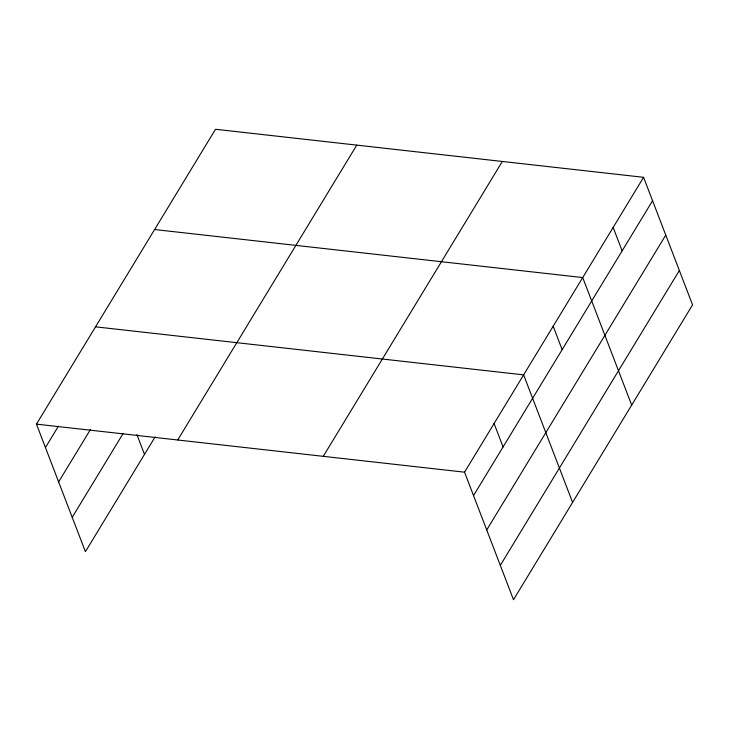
<?xml version="1.0" encoding="UTF-8"?>
<svg xmlns="http://www.w3.org/2000/svg" width="729" height="729" viewBox="0 0 729 729"><rect width="100%" height="100%" fill="white"/><g stroke="black" fill="none" stroke-linecap="round" stroke-linejoin="round"><path stroke-width="1.09" d="M155.131 436.862L85.411 551.689L36.45 424.141L215.492 129.27L643.589 177.311L692.55 304.859L513.508 599.73L464.546 472.182L643.589 177.311M45.435 447.551L58.438 426.137M58.63 481.915L90.533 429.372M72.217 517.317L123.028 433.637M177.721 439.988L356.763 145.126M323.275 456.327L502.317 161.464M473.54 495.592L652.573 200.721M486.726 529.956L665.768 235.093M500.322 565.358L679.355 270.495M154.612 229.526L582.717 277.567L631.679 405.114M95.535 326.829L523.632 374.87L572.593 502.418M36.45 424.141L464.546 472.182M613.153 227.439L622.138 250.849M553.174 326.218L562.159 349.628M494.089 423.531L503.074 446.941M136.897 434.593L144.497 454.377"/></g></svg>
